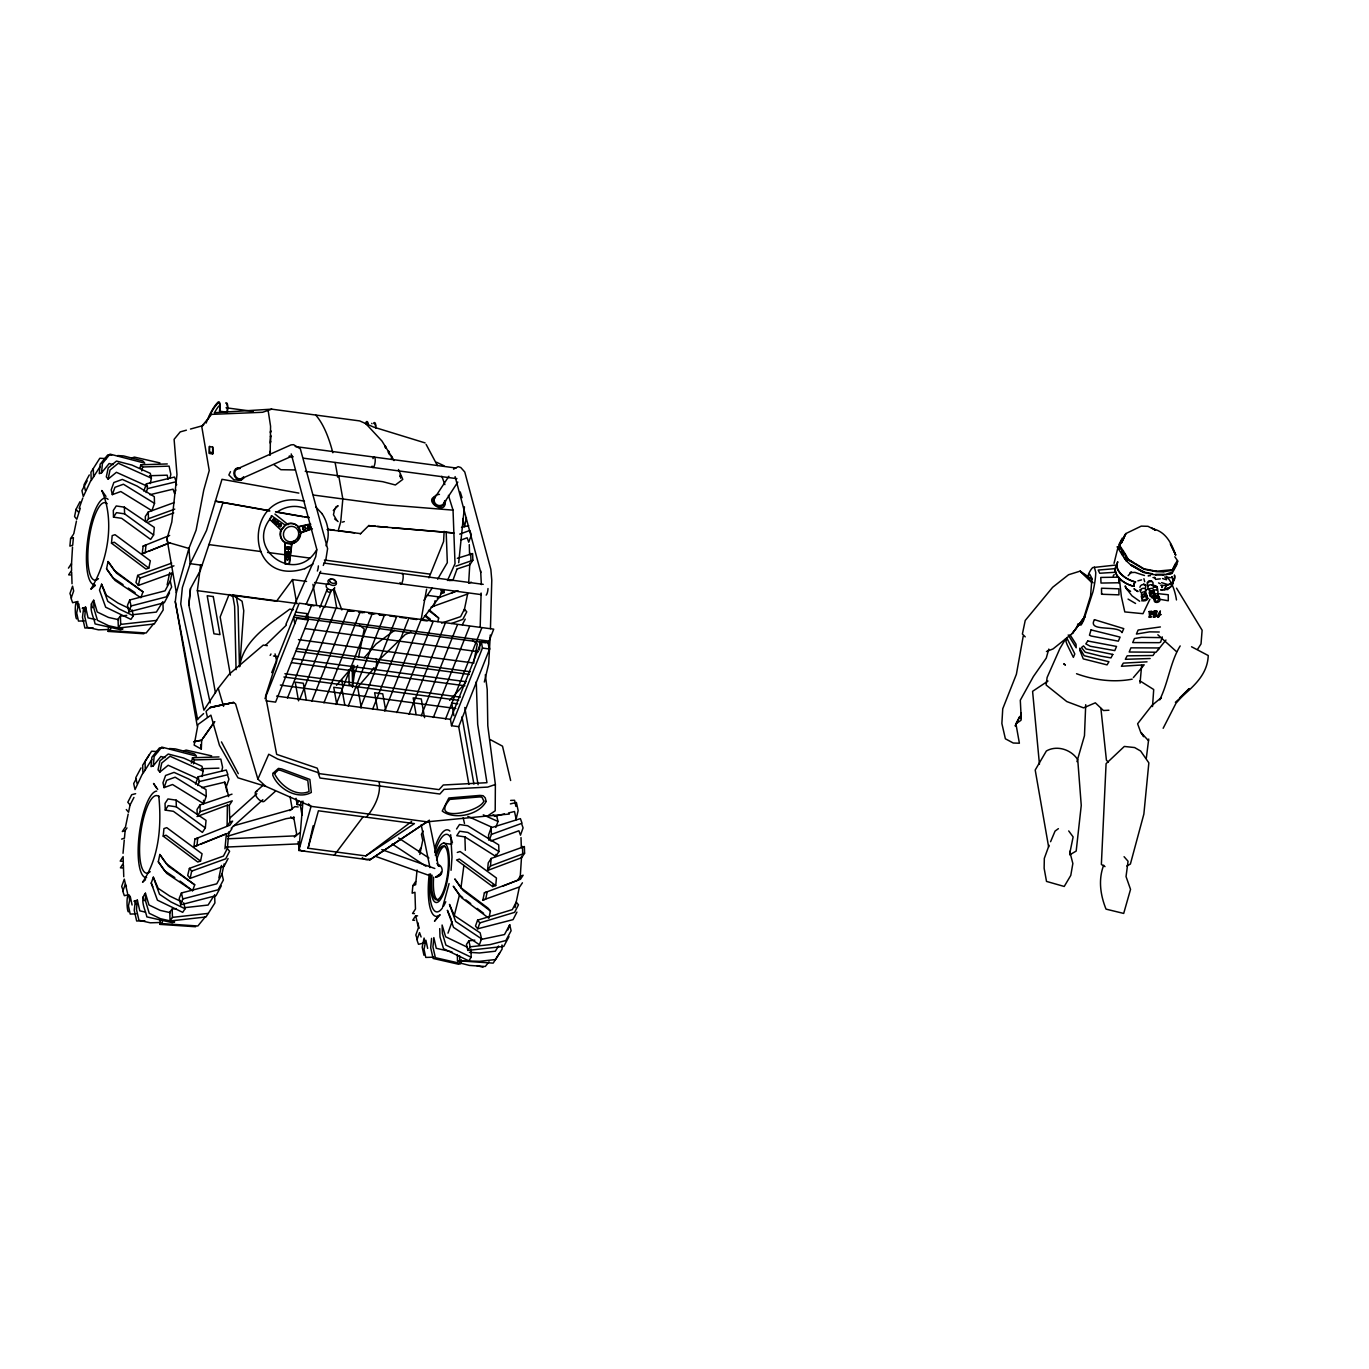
<?xml version="1.0" encoding="UTF-8"?>
<svg xmlns="http://www.w3.org/2000/svg" width="1369" height="1369" viewBox="0 0 1369 1369"><rect width="100%" height="100%" fill="white"/><g stroke="black" fill="none" stroke-linecap="round" stroke-linejoin="round"><path stroke-width="1.5" d="M270.155 455.278L270.566 426.204L268.153 410.546M1155.744 611.464C1158.14 612.508 1157.729 611.567 1154.632 611.532L1154.546 613.723L1156.429 612.987M485.311 674.746L487.21 689.428L487.792 725.741L495.373 784.488L495.202 810.807L487.552 815.975L427.042 821.828L311.054 806.341L265.757 786.354L237.984 777.832L219.451 745.284L210.894 715.148L197.957 724.543L194.158 745.095L201.311 749.083L201.688 740.047L214.659 721.737M285.505 563.891L285.248 542.483L285.111 564.114L289.218 564.387L291.956 543.63L290.998 543.544A10.422 9.857 -51.3 0 0 295.892 541.491M479.561 649.916L479.783 641.479M480.194 626.745L481.118 593.034M481.358 584.597L480.656 570.839M490.273 635.011L488.682 663.948L484.335 682.019M490.444 628.679L491.779 580.182L490.855 569.367L464.776 472.014L460.788 467.531L458.204 466.658L453.533 469.156M1141.66 665.368L1140.035 683.148M1085.72 704.693L1084.47 735.718L1076.941 761.626M1150.781 616.923C1148.796 618.754 1150.2 615.109 1149.293 611.601M1149.892 611.909L1149.019 611.515L1151.723 611.515M1150.679 614.219C1155.025 612.183 1146.846 610.163 1150.61 616.803M1150.422 611.84L1150.542 616.563M1155.727 613.62C1157.096 612.063 1156.805 615.862 1154.529 614.065C1155.693 623.699 1149.772 607.768 1157.233 611.207M1154.82 613.825L1154.632 611.532M1156.206 614.767L1156.292 612.867M1157.147 616.529L1158.722 616.598L1160.382 610.916L1157.147 616.529L1158.995 616.7L1157.421 616.632M200.644 564.764L197.358 590.655L215.446 692.988M444.138 531.292L443.59 541.525L428.925 577.855M269.231 510.586L223.027 502.44L200.336 570.479L190.479 588.619L188.836 605.064L210.21 702.93M303.216 527.287C309.77 527.116 300.804 533.482 303.028 527.133M239.815 665.899L243.75 610.728L242.073 601.213L232.542 594.95L297.381 603.609M352.723 683.114L353.938 666.138M451.051 870.29L452.01 857.131L450.692 834.748M1152.527 706.541L1153.708 689.514L1139.795 680.804M427.042 821.828L369.698 859.937L298.853 850.474L302.994 801.139M70.606 538.565L69.887 546.128L72.694 545.187L73.413 537.623L70.606 538.565L73.327 534.509M72.523 547.07L71.445 565.26M83.646 607.819L82.482 617.316L84.912 628.029L93.075 627.755M83.903 607.716L82.243 608.281L85.631 607.151L84.758 616.546L87.188 627.259L98.517 629.843L109.041 629.5M111.728 455.141L107.757 454.884L100.142 464.245L99.27 473.64L101.528 472.887L102.418 463.492L110.016 454.132L144.72 463.15L142.906 460.959L123.621 455.945L117.683 455.552M143.865 633.779L108.168 631.4L108.545 627.327M108.168 631.4L110.427 630.63L110.786 626.882M169.67 535.433L143.146 546.077L142.205 553.726L168.917 543.014M145.251 552.7L145.97 545.136L143.146 546.077M123.022 853.281L124.271 840.053M153.602 534.971L154.303 527.407L124.374 507.163L116.245 505.965L113.302 510.432L113.507 517.123L121.653 518.321L150.658 539.437L153.602 534.971L124.596 513.854L116.451 512.656L113.507 517.123M135.394 900.802L134.23 910.282L136.66 920.995L144.823 920.738M135.651 900.699L133.974 901.247L137.362 900.135L136.489 909.529L138.919 920.242L150.265 922.809L160.789 922.484M163.459 748.124L159.506 747.85L151.891 757.228L151.001 766.623L153.26 765.87L154.149 756.475L161.764 747.098L196.469 756.116L194.638 753.925L175.369 748.911L169.414 748.518M195.596 926.745L159.899 924.366L160.276 920.293M159.899 924.366L162.158 923.613L162.517 919.848M198.06 814.914L200.182 811.697L232.234 800.848L229.29 805.314L227.391 805.177L227.1 826.123L229.821 822.067L232.627 821.126L229.906 825.182L194.894 839.06L193.936 846.709L226.381 833.687L224.961 848.814M196.999 845.683L197.701 838.119L194.894 839.06M205.333 827.937L206.052 820.373L176.122 800.146L167.976 798.948L165.033 803.415L165.255 810.106L173.384 811.304L202.407 832.403L205.333 827.937L176.327 806.837L168.182 805.639L165.255 810.106M228.075 858.551L224.174 866.098L190.154 878.385L187.69 875.424L189.401 868.374L223.438 856.087L227.34 848.558L228.914 831.736M415.577 881.585L412.856 885.64L412.137 893.204L414.944 892.263L415.474 909.016L412.548 913.482L414.448 913.636M417.049 869.982L415.663 884.699L412.856 885.64M441.348 591.648L440.938 593.616L443.984 592.589L444.172 590.706M431.56 938.347L430.687 947.742L433.117 958.454L458.632 964.255L460.908 963.502L461.25 959.737M468.763 581.312L469.858 563.121M457.297 852.442L460.104 851.501L496.434 878.008L495.732 885.572L459.385 859.065L456.579 860.006L463.903 865.413L460.959 887.814L488.151 908.263L490.41 911.001L488.887 918.274L461.695 897.807L453.276 886.205L459.436 895.086L462.654 897.516M487.535 870.479L488.237 862.915L491.18 858.449L524.378 846.521L524.584 853.229L521.64 857.696L487.535 870.479L490.461 866.012L491.18 858.449M495.749 856.412L498.932 851.569L467.839 832.42L459.693 831.223L456.767 835.689L464.912 836.887L495.749 856.412L495.937 854.376M520.152 878.111L521.589 856.104M111.488 543.185L112.19 535.621L115.013 534.68L150.333 560.811L148.81 568.101L145.987 569.042L111.488 543.185L114.294 542.227L148.81 568.101M126.958 827.903L125.144 830.607L124.442 838.17L121.619 839.111M163.219 836.151L163.938 828.587L166.744 827.646L202.064 853.794L200.541 861.067L197.735 862.008L163.219 836.151L166.043 835.21L200.541 861.067M188.836 605.064L190.479 588.619M1114.212 574.535L1113.151 575.99M458.701 562.745L464.433 506.787M197.222 725.912L175.283 601.658L176.344 592.777L188.905 548.439L196.109 530.094L203.741 490.136L209.235 470.56L201.739 426.375L211.528 414.379L262.626 412.274L271.695 409.16L359.671 420.916L373.617 427.077L425.092 442.906M1146.332 758.05L1148.711 739.038M291.631 543.339L289.218 564.387M1021.24 712.941L1021 720.299L1015.918 723.79L1015.25 726.1L1019.819 716.381L1015.918 723.79L1019.392 743.213L1013.265 743.025L1005.376 738.798L1001.868 723.499L1002.741 708.783L1016.397 674.25L1023.225 636.123M420.985 620.499L426.598 589.183M1114.041 563.361L1117.977 547.429M1121.81 542.518L1123.128 538.428M225.645 403.119L226.056 402.828A7.615 2.156 -82.4 0 1 227.494 410.991L227.288 412.223L219.725 411.213L219.93 409.964A7.615 2.156 -82.4 0 0 218.492 401.819L218.082 402.11A77.297 21.836 -82.4 0 0 209.286 415.526L206.052 423.141M243.614 477.114L241.115 480.348L233.842 479.8L228.863 474.975L230.471 471.638M445.165 503.86C443.556 514.641 424.51 500.729 434.606 496.81M441.006 872.139L440.613 874.226L436.198 877.118M1158.465 616.341L1158.961 614.835L1158.054 616.136M288.927 558.911C289.424 554.496 283.469 558.176 287.661 559.699M1157.507 589.372L1156.959 586.565L1153.4 586.805M358.541 657.342L364.24 629.021L359.465 625.188M473.64 662.322L477.302 644.114L472.527 640.281M1069.839 852.99L1073.125 836.938L1068.71 830.932M1154.82 599.382C1157.609 606.039 1161.203 593.838 1154.82 599.382A2.498 1.882 -12.1 0 1 1156.001 596.114A2.498 1.882 -12.1 0 1 1158.961 598.219M79.967 501.738L76.082 509.285L74.559 516.558L76.818 519.279L80.275 508.241M73.772 533.842L76.442 521.093M80.343 612.046L78.598 603.917C74.285 595.481 74.833 617.761 76.63 618.891M78.598 603.917L76.698 612.953L78.461 621.081L84.348 620.893M151.394 478.175L150.299 473.349L131.92 465.066L116.485 461.062L108.202 467.856L106.303 476.891L108.117 479.099L110.016 470.046L118.316 463.252L151.394 478.175L150.265 483.599M106.56 568.802L114.979 580.405L140.853 597.74L142.958 591.853L116.502 573.132L108.083 561.53L106.56 568.802L112.72 577.684L123.073 584.614M139.997 468.403L140.75 464.793L167.275 463.937M141.76 470.902L142.581 466.983L140.75 464.793M171.707 563.121L137.67 575.408L135.959 582.458L138.406 585.419L172.443 573.115M138.406 585.419L139.929 578.129L137.67 575.408M170.081 477.884L170.834 474.273L169.089 466.127L142.581 466.983M167.138 584.957L169.756 572.482M169.516 592.931L164.297 602.702L128.96 611.857L127.471 605.372L129.696 599.981L165.033 590.826L170.269 581.055L171.946 572.978M125.52 826.808L128.173 814.076M132.091 905.012L130.329 896.883C126.016 888.447 126.564 910.727 128.378 911.874M130.329 896.883L128.446 905.919L130.192 914.064L136.079 913.876M203.125 771.141L202.03 766.332L183.651 758.05L168.233 754.028L159.933 760.839L158.034 769.874L159.865 772.065L161.747 763.029L170.047 756.236L203.125 771.141L201.996 776.565M158.308 861.768L166.727 873.388L192.601 890.706L194.706 884.819L168.25 866.098L159.831 854.496L158.308 861.768L164.451 870.65L174.804 877.58M191.352 763.183L192.499 757.759L219.006 756.92M193.491 763.868L194.312 759.949L192.499 757.759M190.154 878.385L191.677 871.112L189.401 868.374M221.829 770.867L222.582 767.239L220.82 759.111L194.312 759.949M218.869 877.923L221.487 865.448M221.265 885.897L216.028 895.668L180.691 904.823L179.219 898.338L181.427 892.964L216.781 883.809L222 874.038L224.105 863.942M435.085 600.7L433.939 606.159L431.132 607.1L467.976 593.872M437.909 621.663L438.662 618.018L429.609 610.18M466.418 517.636L464.519 526.671L462.773 518.543M464.091 610.985L467.513 594.557M419.804 854.461L422.764 840.309L421.412 834.32L423.141 831.069M459.436 895.086L454.286 915.519L480.16 932.854L481.529 938.826L479.424 944.713L453.55 927.378L447.372 910.282L451.376 919.557M484.386 892.81L487.193 891.869L485.67 899.142L482.863 900.083L484.386 892.81L520.425 879.292L523.146 875.236L520.34 876.177L517.602 880.233L503.296 885.983M516.027 819.381L518.149 810.602L516.404 802.474L510.363 803.911M515.052 907.613L519.262 887.54M133.957 797.442L130.072 804.972L128.549 812.262L126.29 809.524M239.643 666.771C243.237 639.751 269.933 624.127 289.766 609.137L293.342 609.718M463.903 865.413L492.686 886.599L493.097 884.614M308.059 848.232L318.412 810.79L414.413 823.608L365.763 855.933L308.059 848.232L313.142 825.781M449.066 883.587L442.666 907.048M367.388 425.331L365.489 423.551M367.542 425.502L382.002 441.075L394.015 460.6M1157.644 590.125L1157.216 587.198L1153.571 587.25M270.395 431.988L270.754 430.602M385.014 447.287L385.373 445.9M270.412 432.844L270.771 431.423M385.579 448.228L385.938 446.807M270.412 436.882L270.822 435.308M388.214 452.609L388.625 451.034M270.822 436.266L270.326 442.067M389.258 452.078L388.83 453.704L391.774 456.425L391.294 458.221M1119.825 549.397L1118.251 547.018M1177.066 561.102L1175.509 563.686M270.292 443.197L270.771 441.383M391.945 459.454L392.441 457.622M298.853 850.474L311.054 806.341L308.419 803.911M269.796 453.156L270.412 451M269.727 454.594L270.343 452.386M1048.808 649.077L1046.258 658.095L1033.373 676.56L1020.299 700.226L1021.24 718.554M399.868 476.463L400.535 474.136L398.465 469.499M400.621 478.175L400.535 474.136M1149.532 616.974L1149.618 611.806M1066.605 639.255L1065.955 641.428L1067.187 644.782L1073.364 657.36L1074.802 653.92L1066.622 637.578M1158.448 649.573L1158.927 647.948L1130.914 647.845L1129.185 652.02L1156.12 652.209L1165.926 640.059M1162.23 636.859L1160.655 642.129L1159.167 642.677L1132.711 642.574L1134.473 638.519L1141.558 637.338L1160.142 637.612M325.976 545.769C330.151 535.211 328.235 522.855 321.937 513.546M1153.639 616.512L1153.4 611.43M176.344 592.777L166.967 538.838L171.81 522.034L176.977 474.581L174.103 439.329L180.229 431.885L186.389 430.174M1103.688 865.225C1098.143 879.6 1100.402 895.189 1106.032 909.136L1123.692 913.431L1130.537 889.388L1126.037 876.554L1128.056 861.255L1124.069 856.703M79.111 508.361L82.79 498.059M112.326 494.62L114.945 487.313L123.432 484.232L154.509 503.381L151.891 510.688L120.814 491.539L112.326 494.62L111.231 489.811L113.849 482.504L122.32 479.424L137.037 486.046L154.303 496.69L154.509 503.381M130.209 608.948L117.905 603.027L106.406 595.327L101.597 584.221L99.492 590.107L105.67 607.203L130.962 619.37L133.323 615.776L131.972 609.804M143.796 491.112L146.415 483.805L174.547 477.062L176.105 481.494M146.089 492.566L147.51 488.613L146.415 483.805M128.96 611.857L131.065 605.971L129.696 599.981M175.899 489.948L174.599 493.61L173.024 489.178L149.94 494.722M123.261 890.894L121.687 886.462L124.305 879.155L125.4 883.963L122.799 891.27L124.357 895.702L127.933 894.847M164.075 787.603L166.676 780.296L175.164 777.198L206.24 796.364L203.639 803.671L172.545 784.523L164.075 787.603L162.979 782.794L165.581 775.487L174.068 772.39L188.768 779.029L206.035 789.656L206.24 796.364M181.94 901.931L169.653 896.01L158.154 888.31L153.328 877.204L151.223 883.073L157.418 900.169L182.71 912.353L185.072 908.742L183.703 902.77M195.527 784.095L198.146 776.771L226.279 770.028L227.853 774.46M197.838 785.549L199.241 781.579L198.146 776.771M180.691 904.823L182.796 898.937L181.427 892.964M228.623 796.621L226.33 786.593L228.948 779.269L227.391 774.854L199.241 781.579M461.131 539.985L467.171 537.795L468.728 542.21L471.347 534.903L469.772 530.47L459.727 534.132M447.988 933.162L452.181 921.405M521.983 823.06L520.408 818.645L491.163 827.732L488.562 835.039L488.716 840.07M489.417 839.916L491.385 834.423L491.163 827.732M495.852 827.424L497.991 821.468L496.879 816.66L492.994 814.914M477.73 928.781L479.834 922.894L514.59 912.353L518.475 904.806L516.216 902.085L512.331 909.632L477.576 920.173L475.471 926.06L477.73 928.781L513.067 919.626L516.952 912.079M490.769 841.011L518.902 830.761L520.46 835.193L523.078 827.869L521.521 823.453L491.385 834.423M507.882 929.927L509.73 924.777L511.099 930.766L505.863 940.537L490.153 944.593L470.2 946.818L467.839 950.411L503.758 946.407L508.994 936.636M90.628 480.93L83.304 496.588L81.935 490.615L87.171 480.844M142.376 773.896L135.035 789.554L133.683 783.581L136.284 778.704M305.971 528.605C301.916 533.243 302.669 522.941 306.006 528.194M456.835 569.555L452.882 580.405L448.981 580.542M1049.099 845.238L1044.325 858.346L1044.136 868.271L1046.515 881.414L1064.226 886.462L1070.78 875.407L1072.851 863.514L1069.702 851.347M1119.962 544.486L1121.399 540.55M1122.358 537.983L1118.661 545.084L1127.851 559.75L1143.954 569.23L1156.446 571.677L1163.41 571.883L1173.267 570.086L1177.939 561.239L1174.842 556.772M1161.186 585.333C1164.317 584.7 1160.21 590.467 1162.418 585.504L1166.302 585.316L1164.711 589.611L1160.946 590.005M1171.932 576.725A19.696 11.671 20.3 0 1 1164.728 589.645L1166.166 585.128A19.406 11.5 20.3 0 0 1174.362 575.271M281.124 529.529C280.063 532.113 286.823 523.762 284.512 525.337A10.422 9.857 -51.3 0 1 298.51 527.185M357.634 665.454L354.451 673.651L352.449 687.409M209.44 446.482L209.371 453.396L212.623 453.995L213.102 452.797L212.674 447.081L209.44 446.482L209.371 453.396M212.674 447.081L212.623 453.995M272.585 519.69C271.969 525.029 278.232 517.294 273.133 519.005M278.386 524.926L279.447 523.608M271.712 672.624L299.212 603.199L493.713 629.158L488.185 643.362M264.987 698.635L296.919 618.394L308.299 619.917L275.597 702.126L266.099 700.86M304.859 619.507L307.204 613.637L295.807 612.114M306.776 617.333L311.499 605.474M319.884 607.579L326.986 589.765M287.473 698.002L323.649 607.1M324.453 607.528L330.75 591.699M299.64 699.627L335.799 608.726M311.79 701.253L347.966 610.352M323.94 702.862L360.115 611.977L364.428 612.576M336.107 704.487L372.265 613.603M301.334 805.143L297.159 804.578L298.699 800.728M301.71 801.327L300.256 804.989L302.036 815.12M348.256 706.113L384.432 615.211M360.406 707.739L396.582 616.837M372.573 709.364L408.732 618.463M384.723 710.99L420.899 620.089L427.179 620.944M396.873 712.599L433.049 621.714M409.04 714.224L445.199 623.34M421.19 715.85L457.366 624.966M433.34 717.476L469.516 626.574M445.507 719.101L481.666 628.2M458.701 726.682L451.548 725.724L450.418 719.324L481.323 641.65L488.476 642.609L489.606 649.009L458.701 726.682L468.9 784.42M451.548 725.724L482.453 648.05L481.323 641.65M1158.807 614.424C1162.059 608.811 1156.531 616.426 1160.809 614.424M1050.588 841.713L1055.054 831.103L1058.408 828.656M1177.049 564.199L1172.052 573.406L1165.96 574.655M1156.189 571.232L1172.514 569.692L1175.543 563.583M265.757 786.354L257.885 779.115L268.752 754.233L277.702 759.042L317.984 772.561L319.97 778.02L439.877 794.02L444.035 789.383L487.74 787.089L495.373 784.488M285.95 624.264L315.709 556.721L316.855 549.551L291.221 453.926M306.074 604.482L320.705 571.301M323.272 565.431L325.856 559.579L327.602 548.627L300.341 448.827L293.582 444.685L291.049 444.874L235.622 469.618M1139.898 587.318C1140.599 582.937 1147.889 584.118 1145.168 588.55M208.122 419.171L209.371 416.364A76.185 21.51 -82.4 0 1 218.047 403.119A6.554 1.848 -82.4 0 1 219.725 404.625A6.554 1.848 -82.4 0 1 219.434 411.025L219.725 411.213M1122.289 541.457L1125.866 533.568L1141.233 526.124L1147.992 526.312L1155.436 530.162L1151.346 527.63M1122.956 540.002L1125.866 533.568L1123.846 536.562M1149.874 599.28L1142.978 613.688L1124.788 611.909L1121.365 596.49L1119.431 579.275M422.251 619.558L439.517 596.987L443.06 589.663M447.492 580.507L455.021 563.669L453.036 510.141L448.416 495.373M286.771 552.032C286.429 558.603 292.949 549.825 286.669 551.947M289.424 549.311L288.979 546.967L286.737 547.275M289.081 554.291C289.424 547.72 282.904 556.498 289.184 554.377M462.311 624.76L465.22 619.113M418.64 852.014L420.591 848.25M1174.978 564.867L1172.549 569.607L1170.752 570.052M333.3 510.534L338.109 505.726L335.747 507.043M334.857 508.412L333.454 514.676L336.774 520.288M1147.102 582.903L1148.625 581.123M440.459 873.644L435.616 877.255M1163.154 728.291L1176.005 703.221L1189.131 688.59L1180.01 697.591M89.276 474.957L84.039 484.729L85.408 490.701M141.007 767.923L135.788 777.695L137.14 783.684M509.73 924.777L504.494 934.548L480.81 939.51M1086.729 577.17L1089.775 574.313L1091.932 578.334L1090.563 595.943L1083.255 619.609L1081.168 623.528L1077.643 624.127M1118.952 549.277L1117.378 546.727M1120.526 543.561L1119.808 545.82M1065.681 638.775L1059.914 648.512L1047.131 677.415L1046.104 685.013L1066.81 701.578L1083.529 707.859L1095.337 702.827L1103.431 710.511L1108.924 710.237M353.835 665.266L336.517 685.304M374.233 667.986L356.915 688.025M423.911 600.341L432.108 588.191M437.635 579.19L447.321 562.642L446.191 532.233L392.047 527.698M270.976 517.824C244.401 549.517 296.183 585.487 316.65 549.808M106.132 458.649L99.834 458.239L90.936 472.237L91.193 480.553L100.091 466.555M149.204 754.798L142.667 765.22L142.924 773.536L151.822 759.521M213.547 896.37L208.105 905.046L184.849 907.647M498.573 946.013L495.304 951.215L479.338 952.995L469.43 952.328M499.736 952.721L493.199 963.126L457.503 960.747L457.314 954.518M202.852 738.439L214.608 721.651M1197.584 649.265L1201.024 643.926L1202.119 630.236L1176.536 588.174M281.244 530.419L269.607 519.227L271.644 515.839M267.297 645.638L263.259 645.09L229.136 674.267L218.236 688.248L203.93 710.169L180.742 603.986L182.368 587.541L190.205 563.686L206.514 530.487L222 479.304L298.836 493.097M133.118 614.664L156.357 612.08L162.894 601.658L163.168 609.975L154.269 623.99L118.333 627.995L120.694 624.401L120.438 616.084L126.769 615.365M433.716 499.394L448.878 476.258M444.069 503.056L457.811 482.076M214.642 894.641L214.899 902.958L206 916.973L170.064 920.978L172.443 917.367L172.169 909.05L176.396 908.588M1154.734 652.859L1152.989 655.511L1127.166 655.837L1125.335 659.31L1150.148 658.523M68.45 568.135L71.393 563.669L71.599 570.377L68.655 574.843L70.572 574.98M174.359 502.509L148.246 512.023L145.302 516.489L145.456 521.503M93.708 600.238C87.684 606.878 93.657 616.666 95.111 623.922L120.643 629.706L122.902 628.953L108.716 625.736L97.473 620.328L93.965 608.572L93.708 600.238L97.216 611.994L108.459 617.419L118.59 619.712M146.329 521.948L148.451 518.714L148.246 512.023M120.438 616.084L118.059 618.976L118.333 627.995M275.563 522.102C278.557 518.167 278.968 525.901 275.511 523.608M232.011 794.157L199.977 804.989L197.033 809.455L197.204 814.487M145.439 893.221C139.433 899.861 145.388 909.632 146.859 916.888L172.374 922.689L174.633 921.919L160.464 918.702L149.221 913.294L145.713 901.538L145.439 893.221L148.964 904.977L160.207 910.385L170.321 912.678M172.169 909.05L169.79 911.959L170.064 920.978M456.63 569.128L469.909 564.712L472.853 560.246L472.63 553.555L457.332 558.295M456.562 828.998L459.488 824.532L467.633 825.729L498.71 844.878L498.932 851.569M417.596 915.861L415.68 915.724L412.753 920.19L414.653 920.327M474.821 940.178L468.831 940.845L466.47 944.439L467.839 950.411M470.919 948.939L471.176 957.256L468.814 960.85L443.522 948.683L439.997 936.926L439.74 928.61M125.058 827.492L122.337 831.548L125.144 830.607M231.926 828.69L229.205 832.746L200.576 844.245M522.428 882.8L519.707 886.855L482.863 900.083M1143.919 578.711L1144.672 581.722M1180.181 645.928C1170.221 662.083 1168.356 682.601 1159.68 699.85L1161.374 697.557L1151.911 705.429L1137.605 723.773L1140.771 732.398L1148.54 740.715M306.57 581.431L292.521 579.566L276.521 601.213L197.358 590.655M362.836 817.156L334.276 855.214M438.662 915.587L434.503 921.2L440.116 914.68A43.637 12.321 -82.4 0 1 429.233 874.021M1084.796 616.82L1072.303 633.488L1053.069 648.906L1046.446 651.524M289.715 810.636L294.814 806.632L298.185 806.957M296.371 834.32L294.369 836.989L299.469 832.968M1133.378 677.569L1144.176 664.838L1121.433 666.275L1123.316 663.126L1147.017 661.826M101.528 472.887L109.144 463.526L113.216 464.587M153.739 623.648L146.124 633.008L110.427 630.63M153.26 765.87L160.875 756.492L164.965 757.553M205.487 916.614L197.872 925.992L162.158 923.613M489.075 961.791L485.276 966.48L469.413 965.419L459.762 962.92M1152.082 585.384C1156.617 579.686 1144.484 580.576 1148.112 585.864M366.413 817.19C374.439 807.436 381.215 794.55 379.145 781.631M364.222 657.787L376.116 643.978L394.477 630.407M327.071 529.495L360.629 533.602M375.346 526.209L368.706 525.696L453.892 533.02L446.191 532.233M287.404 546.727L286.874 548.284L288.346 549.722M289.133 559.048L287.695 559.921M449.58 700.398L465.015 683.525M1128.142 575.682L1131.496 572.02L1129.99 572.687L1134.935 572.379L1144.484 575.528M360.321 533.944L368.997 525.354M265.877 644.97L286.395 625.085M378.956 660.063L405.31 634.497L410.871 632.05M1172.104 572.105L1167.415 573.731M1175.372 702.331C1189.798 689.24 1207.458 677.056 1208.245 655.529L1191.543 646.767M197.085 719.581L203.605 713.591M255.524 792.052L263.259 785.07M229.941 817.977L256.842 793.712M231.19 828.262L262.848 799.718M275.357 791.299L264.508 801.07A6.4 2.926 48 0 1 257.218 797.768A6.4 2.926 48 0 1 256.978 791.419M201.739 426.375L203.827 424.544M1120.492 543.664L1121.844 542.415M95.3 585.487L90.833 589.252C107.86 561.085 115.184 521.195 101.802 490.496L105.961 496.399M145.542 879.702L142.564 882.218C159.386 857.439 161.713 824.874 158.753 795.783M1150.935 614.236L1151.911 612.645M108.117 479.099L116.416 472.305L147.561 486.337M159.865 772.065L168.165 765.271L197.341 778.431M310.387 527.972C304.5 529.991 310.369 521.418 310.626 527.664C306.485 532.25 307.409 521.914 310.66 527.236M365.763 855.933L411.607 821.52M366.207 421.874L366.618 421.584A7.615 2.156 -82.4 0 1 368.278 424.647M373.771 422.884L374.182 422.593A7.615 2.156 -82.4 0 1 375.876 428.086M369.698 859.937L429.421 820.168M1145.254 590.706L1147.65 589.132M1150.508 593.65L1151.705 593.068A2.738 2.071 -12.1 0 1 1154.238 593.393L1154.906 594.232A2.516 1.899 -12.1 0 1 1154.187 596.199L1153.006 596.781A2.738 2.071 -12.1 0 1 1150.456 596.439L1149.789 595.601M1153.16 594.351L1153.725 594.009A2.516 1.899 -12.1 0 0 1154.443 592.058L1153.776 591.22A2.738 2.071 -12.1 0 0 1151.226 590.878L1150.046 591.459A2.516 1.899 -12.1 0 0 1149.327 593.41L1149.994 594.249A2.738 2.071 -12.1 0 0 1150.525 594.54M289.526 549.38L286.857 549.311M1047.987 681.043L1032.585 691.328L1039.447 764.176M1069.702 854.855L1076.188 851.073L1081.253 805.4L1077.745 759.709C1071.379 749.596 1056.988 744.873 1046.378 750.982L1035.204 770.028L1048.637 847M304.483 501.294C243.34 486.474 242.262 588.67 304.825 568.614M276.624 512.382C285.231 506.29 295.43 504.579 305.304 508.515M304.705 568.7L313.005 563.977M1126.824 866.012L1130.4 864.027L1143.868 814.076L1148.848 762.875L1140.651 751.033L1134.644 747.56L1124.325 746.447L1106.084 763.662L1101.361 864.455L1105.005 866.628M238.993 479.766L292.145 456.031M196.999 816.54L227.391 805.177M1141.797 600.923L1148.009 598.373M148.827 551.262L169.824 542.843M455.791 566.184L472.853 560.246M451.565 592.999L455.141 591.562M457.948 590.621L437.344 598.202M1151.791 592.965L1150.884 593.444A2.105 1.591 -12.1 0 0 1150.319 595.002L1150.799 595.669A1.951 1.472 -12.1 0 0 1152.698 595.909L1153.605 595.447A2.105 1.591 -12.1 0 0 1154.187 593.889L1153.691 593.222M490.461 866.012L524.584 853.229M142.205 553.726L146.021 552.203M193.936 846.709L197.752 845.186M1141.575 579.891L1137.879 580.832M1151.346 591.186L1150.354 591.682A2.088 1.574 -12.1 0 0 1149.772 593.29L1150.319 593.992A2.259 1.711 -12.1 0 0 1150.764 594.214M148.451 518.714L174.753 509.131M148.862 521.965L173.743 512.896M139.929 578.129L173.966 565.842M451.513 623.477L462.859 619.37L466.743 611.84L464.485 609.119L460.6 616.649L441.537 623.135M191.677 871.112L225.697 858.825L229.598 851.278L227.34 848.558M344.321 521.572L342.284 522.154M300.205 532.763L311.242 528.828M312.406 528.793L300.564 533.003L298.048 526.689L309.565 524.139M132.126 457.862L134.402 457.109L159.916 462.91M468.592 583.194L471.415 582.253M183.874 750.845L186.133 750.092L211.647 755.876M492.686 886.599L495.732 885.572M457.503 960.747L479.595 961.312L495.578 959.532L502.098 949.128L501.978 944.969M291.956 543.63L285.642 542.791M1151.5 614.441L1152.253 611.703M233.38 825.883L291.597 809.438M227.305 836.305L286.104 818.679L294.369 817.361M1115.393 565.072L1092.753 567.57A30.614 5.305 -74.7 0 0 1088.338 574.432M287.37 546.744L289.92 547.412L288.38 549.962M190.496 429.045L202.852 425.639M131.065 605.971L166.402 596.816L171.621 587.044L170.269 581.055M135.634 793.695L131.698 794.704L127.813 802.251L130.072 804.972M182.796 898.937L218.133 889.782L223.369 880.01L222 874.038M1132.18 679.161C1113.733 682.686 1094.139 680.153 1076.53 673.719M147.51 488.613L175.643 481.871L176.687 484.831M77.982 601.436L72.625 602.719L71.051 598.304L73.669 590.997L72.574 586.172L69.956 593.496L71.513 597.911M461.524 527.373L468.677 525.662M201.688 787.688L224.773 782.161L226.33 786.593M1165.721 570.993L1162.948 571.438M494.414 816.335L504.459 813.922M508.481 812.964L514.504 811.509L516.25 819.655M424.51 942.865L418.486 944.302L416.929 939.87L419.53 932.563L421.104 936.995M298.425 526.997L310.797 524.276M1149.378 580.781L1151.671 580.815M201.688 740.047L193.611 741.776L201.551 740.372M1150.696 611.943L1152.099 612.422M1172.069 573.303L1162.777 575.117M1156.018 613.723L1154.546 613.723M295.687 835.86L227.904 838.769M297.501 843.937L225.902 847.086M1135.568 603.472L1128.056 599.092M1151.158 614.493L1153.006 613.295L1151.911 611.515M279.824 523.454L281.004 525.388L278.694 526.278M1155.436 579.395L1160.313 578.83M1164.951 574.296L1155.59 574.381M120.694 624.401L156.631 620.397M172.443 917.367L208.362 913.38M1160.826 589.817L1164.574 589.457A19.406 11.5 20.3 0 0 1171.676 576.743M1077.266 625.308L1081.185 624.931L1083.563 620.568L1092.975 591.784A32.257 5.596 -74.7 0 0 1095.73 572.293L1094.344 567.108M1170.409 577.667L1164.643 577.016M487.552 815.975L509.336 814.059M214.368 412.719L271.695 409.16M1115.273 568.631L1098.178 570.069L1099.752 573.252L1116.026 572.225M1156.48 614.869L1155.453 614.031M1158.687 614.732L1160.912 614.732M1148.779 617.111L1151.209 616.94M1152.989 616.889L1155.436 616.734M149.512 475.745L167.189 475.18L168.079 479.236M201.26 768.711L218.937 768.146M510.654 800.403L514.573 800.283L515.891 806.375M433.922 957.171L425.759 957.427L424.014 949.299L425.896 940.246L427.658 948.392M1143.543 583.947L1146.144 585.162M1153.793 585.316L1155.984 585.932M1150.85 611.413L1152.185 611.618M1160.399 626.951L1138.135 630.031L1136.39 634.069L1149.566 631.862L1159.269 632.016M294.763 469.943L280.867 469.704L273.971 464.604M1155.812 574.912L1162.811 575.014M1131.444 564.747L1144.159 572.122L1152.527 573.833M1131.941 565.825L1144.022 572.584L1152.664 574.347M1152.373 574.432L1155.847 574.809M157.863 751.632L151.565 751.205L145.028 761.626L145.285 769.943M122.098 861.255L120.181 861.118L123.124 856.652L123.33 863.343L120.404 867.809L122.303 867.963M453.036 510.141L386.811 504.836L313.501 495.048M377.468 526.483L387.872 527.356M1165.481 589.389L1167.774 589.577L1167.586 588.037M1158.619 593.718L1168.27 594.745L1168.287 600.769L1158.841 599.092M1153.348 598.202L1151.979 597.928M435.616 876.69L437.173 876.844C442.94 875.681 443.984 867.638 438.987 864.763M226.039 407.774L253.265 411.402M295.242 446.551L456.014 468.01M293.257 456.818L289.081 456.253A5.322 1.506 -82.4 0 0 289.886 456.202M303.713 458.221L456.117 478.568A5.322 1.506 -82.4 0 0 456.904 478.5M1148.317 575.75L1148.163 575.904A6.434 4.843 -12.1 0 1 1150.593 575.699M305.236 471.347L382.721 481.683L395.384 484.985L402.777 479.39L401.305 475.796M1139.658 601.248L1131.992 595.823L1125.404 587.284M304.945 516.798L309.172 517.362M309 517.722L276.162 512.092M328.064 529.255L334.173 530.06M354.52 532.781L338.229 530.607L340.71 521.965L342.832 498.966L338.742 475.813M208.601 544.554L261.239 551.587M267.554 552.426L309.668 558.056M324.419 560.024L429.712 574.09M323.923 563.07L483.223 584.341M319.867 573.063L481.238 594.608M202.047 565.277L190.205 563.686L188.905 548.439L167.754 542.329L166.967 538.838M427.693 595.395L439.517 596.987M314.596 582.509L328.646 584.375M307.837 605.012L314.117 605.851M347.692 610.334L353.972 611.173M368.62 613.124L374.884 613.962M379.076 614.527L385.339 615.365M389.532 615.913L395.812 616.752M399.988 617.316L406.268 618.155M410.443 618.72L416.724 619.558M348.085 610.779L352.244 611.327M358.49 612.165L362.665 612.713M368.911 613.552L373.087 614.116M379.333 614.938L383.491 615.502M294.814 615.229L489.298 641.188M486.029 642.865L293.65 617.179L294.814 623.699M482.453 648.05L489.606 649.009M305.099 628.559L478.448 651.695M298.459 639.631L473.914 663.058M296.44 648.53L470.303 671.751M296.046 651.285L469.396 674.421M273.509 656.008L277.702 656.555M292.367 658.523L466.23 681.728M291.529 662.647L464.878 685.783M284.889 673.719L460.36 697.146M352.569 685.236L349.129 684.774L348.787 669.989M283.896 677.005L458.666 700.346M457.759 703.854L451.667 703.033L453.909 715.662M280.371 685.082L455.826 708.509M276.606 696.119L450.418 719.324M443.47 843.201L451.787 844.314M1161.22 585.521L1162.503 585.692M1156.223 571.147L1152.749 570.599M1152.989 577.547L1154.837 577.838M1115.923 566.253A19.696 11.585 21.3 0 0 1132.591 586.069L1133.857 586.257A6.434 4.843 -12.1 0 1 1135.551 581.945L1134.285 581.585A19.406 11.414 21.3 0 1 1117.857 562.06M1133.857 586.257L1132.591 585.898A19.406 11.414 21.3 0 1 1115.359 568.819M223.027 502.44L215.378 501.174L269.881 510.962M275.528 511.698L302.823 516.524M209.868 452.198L213.102 452.797M1152.784 570.514L1144.056 568.854L1135.551 563.703M1161.596 582.629L1167.586 584.495M95.625 619.592L88.061 617.864L85.631 607.151M451.975 951.866L436.266 948.306L433.836 937.594L432.946 946.989L435.376 957.701L460.908 963.502M145.473 912.13L139.809 910.847L137.362 900.135M476.891 965.641L483.017 967.25M1162.521 578.522L1166.508 579.771L1166.063 578.351M1136.253 590.535L1137.861 591.083M1137.861 591.63L1134.028 588.807M381.78 849.601L434.812 868.494M375.996 856.515L431.406 876.246M1154.529 614.065L1154.906 616.666M483.274 814.846L497.991 821.468M467.804 816.352L491.693 827.133M1142.499 571.232L1144.176 572.02M436.523 462.243L444.035 465.768M1158.55 582.903L1160.296 583.742M133.323 615.776L119.274 609.017L107.775 601.316L101.597 584.221M467.291 947.194L445.627 936.772L442.101 925.016L442.375 933.333L445.883 945.089L471.176 957.256M185.072 908.742L171.022 901.983L159.523 894.282L153.328 877.204M1153.639 529.05C1166.2 532.113 1171.761 543.972 1175.663 555.027L1170.444 543.989L1175.663 555.027M490.307 739.619L502.509 746.173L510.637 780.501M1135.517 563.806L1128.432 559.664L1125.284 553.932M1133.31 562.437L1128.347 559.339M338.092 521.589L334.652 518.937M1133.121 566.236L1142.362 571.694M232.542 594.95L236.392 597.243L238.069 606.758L239.421 665.916M1130.948 565.106L1126.55 561.085M1141.01 590.518L1140.001 589.611M1126.208 588.482L1130.589 591.34M398.619 838.016L428.908 858.021M392.253 844.023L425.862 866.218M128.241 588.071L135.155 592.691M481.529 938.826L455.655 921.491L449.477 904.413L454.286 915.519M179.989 881.054L192.601 890.706M227.288 412.223L227.014 412.035A6.554 1.848 -82.4 0 0 226.621 403.992M271.404 515.651L285.419 525.251M1092.325 579.515L1080.158 571.13L1068.556 574.74L1052.658 587.284L1025.227 620.465L1022.386 634.052L1025.244 636.876M290.673 816.917L293.394 818.833M440.767 590.244L443.984 592.589M428.48 610.352L438.662 618.018M425.417 615.451L430.26 619.079M424.458 615.742L432.518 621.817M490.41 911.001L463.218 890.534L454.799 878.932L460.959 887.814M465.888 899.929L470.714 903.574M477.165 908.417L483.599 913.277M165.974 863.377L194.706 884.819M274.947 514.059L288.209 524.703M1135.449 590.142L1134.336 588.978M1130.965 565.003L1131.923 565.927M1157.849 634.771L1176.587 651.73M1153.434 591.476L1153.981 592.161A2.088 1.574 -12.1 0 1 1153.4 593.787M1093.146 582.818L1080.158 571.13L1091.606 582.407M322.126 513.751L315.948 507.146M1166.679 576.862L1169.075 579.463A32.257 14.7 84.8 0 1 1176.467 599.947M1108.36 762.311L1106.409 760.12L1100.898 708.406M477.576 920.173L479.834 922.894M76.082 509.285L78.341 512.006M142.958 591.853L114.243 570.411L108.083 561.53M436.899 863.445L439.346 866.423M1124.668 557.491L1127.132 561.033M1124.634 557.594L1126.636 560.126M1123.983 557.525L1126.516 561.17M1117.258 546.95L1122.546 555.472M157.709 789.383L153.533 783.462L156.562 788.082M1119.842 545.735L1123.162 550.714M159.831 854.496L164.947 861.905M1154.495 577.205L1155.128 578.129M1123.196 550.629L1125.25 554.034M1122.563 555.369L1126.328 560.828M1070.045 634.805L1076.017 644.2L1076.188 647.794L1068.196 634.959M426.118 444.395L437.413 465.563M1122.785 554.496L1123.264 555.523M221.453 741.895L238.292 773.673M1148.967 589.098L1149.275 589.714A2.122 1.591 -12.1 0 0 1150.747 591.596M1122.751 554.599L1121.211 551.279M1146.76 597.38L1144.706 596.234L1142.516 597.74A2.498 1.882 -12.1 0 1 1142.499 595.053A2.498 1.882 -12.1 0 1 1145.99 594.796M151.223 883.073L152.832 886.787M441.828 476.258L444.891 484.626M334.07 588.773L341.839 609.941M125.4 883.963L126.444 886.924M417.391 939.493L415.817 935.061L418.435 927.754L415.68 915.724M460.224 491.899L462.055 497.683M91.347 603.832L92.51 607.75M143.078 896.815L144.258 900.734M257.885 779.115L235.605 703.974L233.569 702.468L210.124 707.602L206.052 711.35L207.455 717.168M218.236 688.248L223.558 706.37M455.107 476.6L480.793 572.482M463.167 817.721L464.485 823.488M468.831 940.845L470.2 946.818M417.802 922.552L419.119 928.336M224.773 782.161L226.963 791.778M125.674 885.144L127.608 893.563M83.372 607.922L84.176 611.481M135.103 900.888L135.925 904.464M275.049 653.886L276.709 661.33L265.569 696.068L276.658 754.37L317.214 768.163L319.199 773.622L439.107 789.639L443.265 785.002L486.953 782.692L477.678 724.389L476.275 681.779M424.955 942.129L424.082 938.056L422.2 947.091L423.945 955.237M1135.551 581.945L1135.5 581.757A6.588 4.963 -12.1 0 0 1133.823 586.069M76.767 601.71L77.657 605.783M128.515 894.693L129.833 900.785M429.147 821.092L438.337 866.012M421.19 824.72L429.952 867.604M175.283 601.658L197.632 719.683M488.151 643.156L489.315 649.762M464.793 707.499L478.106 784.728M462.02 716.74L473.896 784.078M424.578 717.664L421.276 698.977L413.164 697.899L416.09 714.498M385.699 710.443L382.755 693.843L374.644 692.748L377.587 709.364M357.6 686.844L361.313 707.91M333.386 589.098L336.706 607.904M341.651 679.794L342.746 686.006M344.783 704.984L341.839 688.367L333.745 687.289L336.671 703.906M312.953 584.323L316.65 605.235M307.204 613.637L308.299 619.917M292.521 579.566L296.577 602.548M306.262 699.833L303.336 683.234L295.225 682.156L298.528 700.842M296.046 798.281L297.159 804.578M290.04 796.484L292.213 808.839M293.668 817.071L296.577 833.516M298.031 841.747L299.127 847.924A5.322 3.816 -10 0 1 299.674 845.922M230.403 675.071L220.152 616.957L229.085 594.505L232.935 596.781L234.629 606.296L236.067 669.681M200.576 744.873L201.311 749.083M337.698 477.148L337.253 474.307A230.762 65.164 -82.4 0 0 335.08 462.551M1142.482 598.664L1142.43 598.202A2.396 1.797 -12.1 0 1 1142.516 596.422M1175.321 566.03L1175.321 566.92M522.462 846.384L522.684 853.075M521.007 837.606L521.332 847.651M470.731 553.401L470.936 560.109M469.276 544.64L469.584 554.667M464.912 836.887L465.323 850.286M459.642 955.836L459.762 959.994M229.29 805.314L229.821 822.067M203.519 800.317L203.639 803.671M199.977 804.989L200.182 811.697M176.122 800.146L176.327 806.837M124.374 507.163L124.596 513.854M123.398 865.003L123.758 876.725M93.297 468.643L93.554 476.977M71.65 572.037L72.027 583.759M352.192 668.329L352.535 683.114M428.069 821.691A6.4 4.449 -11.6 0 1 425.04 822.872M445.575 500.729A6.263 5.989 33.2 0 1 439.346 506.513A6.263 5.989 33.2 0 1 433.22 500.147A6.263 5.989 33.2 0 1 439.466 494.38M444.668 500.695A5.322 5.117 33.2 0 1 437.994 505.366A5.322 5.117 33.2 0 1 434.863 497.632M243.973 477.849A6.263 5.459 65.9 0 1 234.321 475.642A6.263 5.459 65.9 0 1 240.054 467.753M243.288 477.233A5.322 4.655 65.9 0 1 235.092 475.351A5.322 4.655 65.9 0 1 239.951 468.626M330.494 590.244A2.139 1.352 21.7 0 1 330.1 592.144A2.139 1.352 21.7 0 1 327.242 591.237A2.139 1.352 21.7 0 1 327.619 589.337M333.865 579.96A4.483 2.858 21.7 0 1 335.354 585.059A4.483 2.858 21.7 0 1 328.389 582.852A4.483 2.858 21.7 0 1 331.657 579.275M334.635 587.489A4.483 2.858 21.7 0 1 328.714 589.303A4.483 2.858 21.7 0 1 327.79 583.981M369.254 858.996A5.322 3.816 -10 0 1 362.289 857.593M304.688 851.09A5.322 3.816 -10 0 1 299.965 849.738M372.95 458.615A5.322 1.506 -82.4 0 1 375.106 458.461A5.322 1.506 -82.4 0 1 374.233 465.939A5.322 1.506 -82.4 0 1 372.077 466.093M376.047 659.156A5.322 1.506 -82.4 0 1 376.064 666.84A5.322 1.506 -82.4 0 1 373.532 668.106M401.733 573.628A5.322 1.506 -82.4 0 1 402.862 579.96A5.322 1.506 -82.4 0 1 400.022 582.509M487.997 588.55A5.322 1.506 -82.4 0 1 486.166 595.104M299.914 844.297A5.322 3.405 21.7 0 1 298.904 842.38M270.959 653.971A5.322 1.506 -82.4 0 1 270.121 655.375M318.361 565.893A5.322 1.506 -82.4 0 1 317.368 571.027M315.674 415.029A230.762 65.164 -82.4 0 1 332.821 452.745M98.465 578.659A39.119 11.055 -82.4 0 1 88.694 542.21A39.119 11.055 -82.4 0 1 107.21 503.724M94.872 584.683A43.637 12.321 -82.4 0 1 88.164 536.648A43.637 12.321 -82.4 0 1 108.048 499.36M214.539 412.617A76.185 21.51 -82.4 0 1 218.886 405.96M366.173 422.901A6.554 1.848 -82.4 0 1 367.662 423.671M367.833 424.39A6.554 1.848 -82.4 0 1 367.953 425.263M374.096 423.654A6.554 1.848 -82.4 0 1 375.517 426.272M371.718 423.363A6.554 1.848 -82.4 0 1 371.992 423.723M300.102 534.731A10.422 9.857 -51.3 0 1 297.843 539.608M285.83 542.843A10.422 9.857 -51.3 0 1 281.09 529.495M1153.571 595.275A2.396 1.797 -12.1 0 1 1157.079 593.924A2.396 1.797 -12.1 0 1 1157.489 596.747M1154.615 597.26A2.396 1.797 -12.1 0 1 1153.554 596.234M1142.14 598.031A2.943 2.225 -12.1 0 1 1142.054 595.019A2.943 2.225 -12.1 0 1 1145.973 594.334A2.943 2.225 -12.1 0 1 1146.743 597.226M1146.606 595.601A2.498 1.882 -12.1 0 1 1146.572 596.576M1140.993 592.366A2.978 2.242 -12.1 0 1 1141.096 589.149A2.978 2.242 -12.1 0 1 1145.271 588.841A2.978 2.242 -12.1 0 1 1145.168 592.058M1150.08 595.635A2.516 1.899 -12.1 0 1 1150.799 593.684M1155.042 599.964A2.943 2.225 -12.1 0 1 1154.067 596.987A2.943 2.225 -12.1 0 1 1158.071 595.874A2.943 2.225 -12.1 0 1 1159.047 598.852M1174.619 575.305A19.696 11.671 20.3 0 1 1166.32 585.316M1153.691 590.296A3.012 2.259 -12.1 0 1 1157.661 593.136M1151.74 593.119A1.951 1.472 -12.1 0 1 1153.639 593.376M1149.19 588.875A2.858 2.156 -12.1 0 1 1148.112 586.154A2.858 2.156 -12.1 0 1 1151.688 584.768A2.858 2.156 -12.1 0 1 1153.382 587.25M1151.415 590.997A2.259 1.711 -12.1 0 1 1153.502 591.288M1149.31 589.714A2.122 1.591 -12.1 0 1 1151.911 588.396A2.122 1.591 -12.1 0 1 1153.348 590.261M1142.567 595.378A2.396 1.797 -12.1 0 1 1141.883 592.794A2.396 1.797 -12.1 0 1 1145.357 592.195A2.396 1.797 -12.1 0 1 1145.442 594.865M1146.623 596.131A2.396 1.797 -12.1 0 1 1146.572 597.945M1134.285 581.757A19.696 11.585 21.3 0 1 1117.6 561.94M1150.542 594.625A2.122 1.591 -12.1 0 1 1150.593 592.332A2.122 1.591 -12.1 0 1 1153.571 592.127A2.122 1.591 -12.1 0 1 1153.502 594.403M150.196 871.642A39.119 11.055 -82.4 0 1 140.425 835.193A39.119 11.055 -82.4 0 1 158.941 796.69M146.62 877.649A43.637 12.321 -82.4 0 1 139.125 835.278A43.637 12.321 -82.4 0 1 156.716 791.094M438.628 899.998A27.106 7.649 -82.4 0 1 433.631 877.17M436.591 860.16A27.106 7.649 -82.4 0 1 444.891 846.23M436.728 854.273A27.106 7.649 -82.4 0 1 448.296 858.449A27.106 7.649 -82.4 0 1 439.363 898.355A27.106 7.649 -82.4 0 1 432.039 875.185M435.308 855.3A29.93 8.454 -82.4 0 1 448.998 854.838A29.93 8.454 -82.4 0 1 439.689 900.545A29.93 8.454 -82.4 0 1 431.218 875.424M434.794 852.665A39.119 11.055 -82.4 0 1 452.454 842.876M445.764 901.726A39.119 11.055 -82.4 0 1 443.453 906.295M442.409 907.921A39.119 11.055 -82.4 0 1 430.516 873.918M434.589 848.404A43.637 12.321 -82.4 0 1 449.888 831.069M1101.583 593.359L1101.532 594.249L1118.935 594.848L1118.918 588.824L1101.515 588.225L1101.583 593.359M273.081 520.631C274.964 525.816 277.257 515.497 273.081 520.631M276.059 523.044C277.941 528.246 280.234 517.91 276.059 523.044M279.036 525.456C280.919 530.659 283.212 520.323 279.036 525.456M483.839 801.07C480.143 812.057 428.908 823.351 449.802 799.41L479.492 796.929L481.922 797.152L483.839 801.07M486.098 801.481C479.321 814.777 454.457 820.442 442.238 811.047L448.844 797.99L479.869 795.406L483.12 795.714L485.259 797.887L486.098 801.481M1063.935 663.965L1065.287 664.906L1063.935 663.965M285.847 557.628L286.857 559.818L289.321 558.672L288.311 556.481L285.847 557.628M1079.97 650.549L1083.255 658.883L1107.059 664.872L1108.941 661.723L1084.18 655.7L1079.73 648.204L1079.97 650.549M273.218 773.057L272.722 775.059C277.873 788.458 297.261 800.283 311.328 792.446L309.856 779.423L281.655 768.933L278.455 768.385L273.218 773.057M274.964 773.177L274.741 774.101C280.303 785.19 295.704 797.34 309.035 791.556L307.785 780.45L280.799 770.405L278.403 769.994L274.964 773.177M1087.739 641L1085.822 643.892L1090.323 646.271L1114.794 650.617L1116.539 646.442L1087.739 641M1091.042 629.894L1089.467 635.182L1091.161 636.037L1118.336 641.171L1120.082 637.115L1091.042 629.894M1094.464 619.678C1086.969 632.495 1117.874 624.572 1122.015 632.666L1123.761 628.628L1094.464 619.678M1112.792 654.433L1110.961 657.907L1100.847 656.11L1085.189 652.174L1081.459 647.537L1083.546 645.894L1086.113 648.974L1112.792 654.433M1084.693 616.717L1072.303 633.488L1084.813 616.752M212.4 706.815L210.124 707.602L233.569 702.468L212.4 706.815M1118.918 582.766L1101.018 583.057L1100.762 577.444L1118.661 577.153L1118.918 582.766M213.273 596.559L207.198 595.755L213.923 633.796L219.998 634.617L213.273 596.559M1143.68 736.556L1141.352 732.945L1143.68 736.556M1127.081 589.526L1125.25 586.172L1127.081 589.526M330.203 581.876A3.268 2.088 21.7 0 0 335.576 582.595A3.268 2.088 21.7 0 0 332.291 578.882A3.268 2.088 21.7 0 0 330.203 581.876M293.976 543.168A10.422 9.857 -51.3 0 0 297.176 525.645A10.422 9.857 -51.3 0 0 280.713 532.421A10.422 9.857 -51.3 0 0 293.976 543.168M293.599 541.268A7.923 7.495 -51.3 0 0 296.029 527.938A7.923 7.495 -51.3 0 0 283.52 533.089A7.923 7.495 -51.3 0 0 293.599 541.268M1143.218 600.597A2.943 2.225 -12.1 0 0 1147.65 598.321A2.943 2.225 -12.1 0 0 1143.337 596.713A2.943 2.225 -12.1 0 0 1143.218 600.597M1155.522 602.223A2.943 2.225 -12.1 0 0 1159.954 599.964A2.943 2.225 -12.1 0 0 1155.641 598.339A2.943 2.225 -12.1 0 0 1155.522 602.223"/></g></svg>
